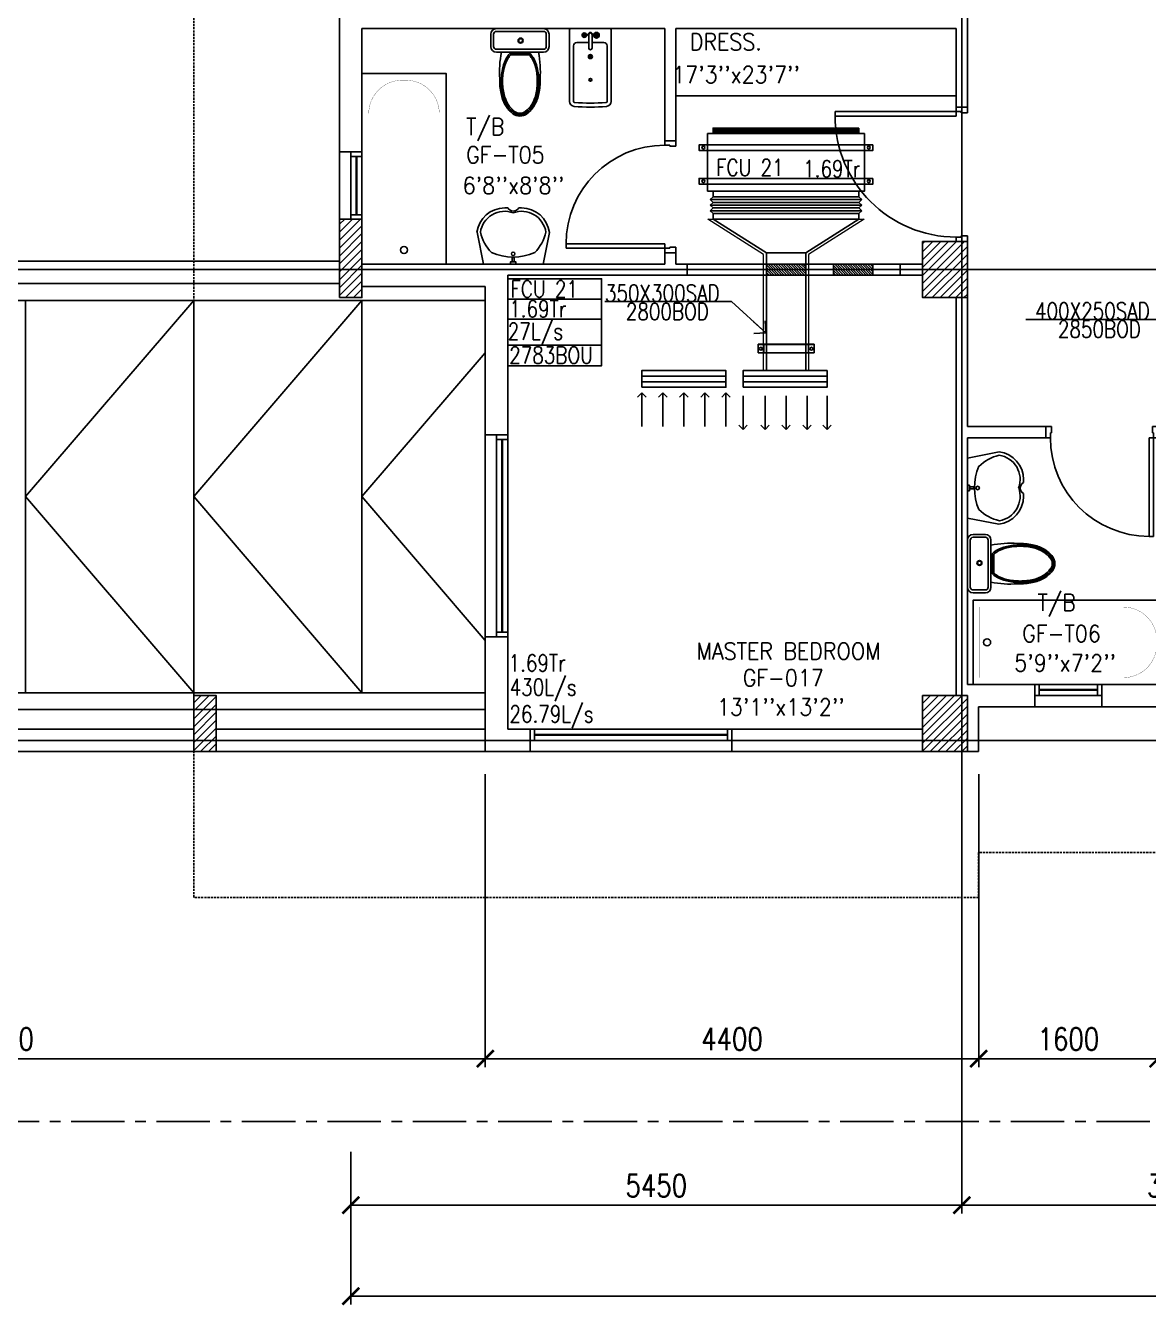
# Model space of a CAD drawing. Header units: millimetres. Extents: x 0 to 91840, y -5689 to 55688.
# Drawn here: x 22722 to 32736, y 5285 to 16702 of the extents above; entities that cross this region are included whole.
import ezdxf

# ---------------------------------------------------------------- set-up
doc = ezdxf.new("R2010")
doc.units = ezdxf.units.MM
doc.linetypes.add('CENTER', pattern=[50.8, 31.75, -6.35, 6.35, -6.35])
doc.linetypes.add('DASHED2', pattern=[9.525, 6.35, -3.175])
for name, color, linetype in [('A-ANNO-DIMS', 1, 'Continuous'), ('A-ANNO-TEXT', 8, 'Continuous'), ('A-AREA', 8, 'CENTER'), ('A-DOOR', 4, 'Continuous'), ('A-FLOR-OVHD', 4, 'DASHED2'), ('A-FLOR-PFIX', 8, 'Continuous'), ('A-FLOR-SPCL', 8, 'Continuous'), ('A-GLAZ', 5, 'Continuous'), ('A-GRID', 253, 'CENTER'), ('A-WALL-FULL', 8, 'Continuous'), ('AC-FD', 1, 'Continuous'), ('AC-SAD', 3, 'Continuous'), ('AC-SAD TEXT', 3, 'Continuous'), ('AC-WALL OPENING', 1, 'Continuous'), ('FCU-AC', 160, 'Continuous'), ('HATCH', 251, 'Continuous'), ('L-WALK', 8, 'Continuous'), ('M-HANGER', 30, 'Continuous'), ('RETURN GRILL RIGHT', 1, 'Continuous'), ('S-COL- HACT.', 9, 'Continuous'), ('S-COL.', 8, 'Continuous'), ('SUPPLY GRILL RIGHT', 3, 'Continuous')]:
    doc.layers.add(name, color=color, linetype=linetype)
doc.layers.add('INSULATION', color=1, linetype='Continuous', lineweight=5)
doc.styles.add('ROMANS', font='romans.shx', dxfattribs={"width": 0.8})
doc.styles.add('SIMPLEX', font='simplex.shx', dxfattribs={"width": 0.8})
doc.dimstyles.new('100 of DIM2', dxfattribs={"dimscale": 0, "dimtxt": 200, "dimasz": 150, "dimexe": 75, "dimexo": 200, "dimgap": 75, "dimtad": 1, "dimdec": 0, "dimrnd": 5, "dimzin": 0, "dimdsep": 46, "dimtxsty": 'ROMANS', "dimblk": 'ARCHTICK', "dimcen": 100, "dimclrd": 94, "dimclre": 94, "dimclrt": 2, "dimadec": 0, "dimazin": 0, "dimtfac": 1, "dimtdec": 0, "dimtofl": 0, "dimtmove": 2, "dimatfit": 3, "dimldrblk": 'OPEN90', "dimfxl": 75, "dimtolj": 1, "dimtzin": 0, "dimarcsym": 0})
pattern_1 = [(45, (1147577.044, 409937.22), (-35.355339, 35.355339), [])]

# ---------------------------------------------------------------- blocks, each defined once
blk = doc.blocks.new('BIDET-1')
for p, q in [((175, 0), (-175, 0)), ((-185, -10), (-185, -649)), ((-39, -59), (-69, -59)), ((-54, -44), (-54, -74)), ((-15, -54), (-15, -174)), ((15, -54), (15, -174)), ((39, -59), (69, -59)), ((54, -44), (54, -74)), ((185, -10), (185, -649)), ((-150, -155), (-150, -649)), ((-15, -125), (-120, -125)), ((120, -125), (15, -125)), ((150, -155), (150, -649)), ((12, -250), (-12, -250)), ((-9, -259), (9, -241)), ((-9, -241), (9, -259)), ((0, -238), (0, -262))]:
    blk.add_line(p, q)
for centre, radius in [((-54, -59), 25), ((-54, -59), 20), ((-54, -59), 15.2), ((-54, -59), 10.2), ((54, -59), 20), ((54, -59), 15.2), ((54, -59), 10.2), ((0, -250), 17.5), ((0, -250), 12.5), ((0, -457), 12.5), ((0, -457), 10)]:
    blk.add_circle(centre, radius)
for centre, radius, start, end in [((-175, -10), 10, 90, 180), ((175, -10), 10, 0, 90), ((0, -54), 20, 318.5904, 221.4096), ((0, -54), 15, 0, 180), ((-120, -155), 30, 90, 180), ((0, -174), 15, 180, 0), ((120, -155), 30, 0, 90), ((-140, -649), 45, 180, 265.2062), ((-140, -649), 10, 180, 265.2062), ((0, 1020), 1685, 265.2062, 274.7938), ((140, -649), 10, 274.7938, 0), ((140, -649), 45, 274.7938, 0), ((0, 1020), 1720, 265.2062, 274.7938)]:
    blk.add_arc(centre, radius, start, end)
blk = doc.blocks.new('D-100-R1')
for p, q in [((-80, 980), (-80, 100)), ((-80, 980), (-40, 980)), ((-40, 980), (-40, 55)), ((-1000, 100), (-1000, 0)), ((-1000, 100), (-960, 100)), ((-960, 100), (-960, 55)), ((-960, 55), (-950, 55)), ((-950, 55), (-950, 0)), ((-80, 100), (0, 100)), ((-50, 55), (-50, 0)), ((-50, 55), (-40, 55)), ((-50, 0), (0, 0)), ((0, 100), (0, 0)), ((-1000, 0), (-950, 0))]:
    blk.add_line(p, q)
at = {"linetype": 'Continuous'}
blk.add_arc((-80, 100), 880, 90, 180, dxfattribs=at)
blk = doc.blocks.new('D-120-R1')
for p, q in [((-80, 1180), (-40, 1180)), ((-80, 1180), (-80, 100)), ((-40, 1180), (-40, 55)), ((-1200, 100), (-1160, 100)), ((-1200, 100), (-1200, 0)), ((-1160, 100), (-1160, 55)), ((-1160, 55), (-1150, 55)), ((-1150, 55), (-1150, 0)), ((-80, 100), (0, 100)), ((-50, 55), (-40, 55)), ((-50, 55), (-50, 0)), ((-50, 0), (0, 0)), ((0, 100), (0, 0)), ((-1200, 0), (-1150, 0))]:
    blk.add_line(p, q)
at = {"linetype": 'Continuous'}
blk.add_arc((-80, 100), 1080, 90, 180, dxfattribs=at)
blk = doc.blocks.new('WC-1')
for p, q in [((-210, 0), (210, 0)), ((-260, -160), (-260, -50)), ((-235, -160), (-235, -50)), ((-210, -25), (210, -25)), ((235, -50), (235, -160)), ((260, -50), (260, -160)), ((210, -185), (-210, -185)), ((210, -210), (-210, -210)), ((91, -223), (-91, -223)), ((86, -235), (-86, -235))]:
    blk.add_line(p, q)
for radius in [22.1, 17.1]:
    blk.add_circle((-6, -107), radius)
for centre, radius, start, end in [((-210, -50), 50, 90, 180), ((-210, -50), 25, 90, 180), ((210, -50), 50, 360, 90), ((210, -50), 25, 360, 90), ((-210, -160), 50, 180, 270), ((-210, -160), 25, 180, 270), ((722, -383), 904, 168.9529, 184.0632), ((69, -365), 214, 138.4152, 149.8586), ((-69, -365), 214, 30.1414, 41.5848), ((210, -160), 25, 270, 360), ((210, -160), 50, 270, 360), ((178, -428), 341, 149.8586, 166.4766), ((178, -428), 328, 149.8586, 166.4766), ((69, -365), 201, 139.9943, 149.8586), ((-69, -365), 201, 30.1414, 40.0057), ((-178, -428), 328, 13.5234, 30.1414), ((-178, -428), 341, 13.5234, 30.1414), ((352, -470), 532, 177.5541, 180), ((352, -470), 520, 166.4766, 180), ((352, -470), 507, 166.4766, 180), ((-352, -470), 507, 360, 13.5234), ((-352, -470), 520, 360, 13.5234), ((-352, -470), 532, 360, 2.4459), ((352, -470), 532, 180, 193.5234), ((352, -470), 520, 180, 193.5234), ((352, -470), 507, 180, 193.5234), ((-352, -470), 507, 346.4766, 360), ((-352, -470), 520, 346.4766, 360), ((-352, -470), 532, 346.4766, 360), ((178, -512), 353, 193.5234, 210.1414), ((178, -512), 341, 193.5234, 210.1414), ((178, -512), 328, 193.5234, 210.1414), ((69, -575), 214, 210.1414, 234.4972), ((69, -575), 201, 210.1414, 234.4972), ((-69, -575), 201, 305.5028, 329.8586), ((-69, -575), 214, 305.5028, 329.8586), ((-178, -512), 328, 329.8586, 346.4766), ((-178, -512), 341, 329.8586, 346.4766), ((-178, -512), 353, 329.8586, 346.4766), ((69, -575), 226, 210.1414, 234.4972), ((0, -672), 108, 234.4972, 270), ((0, -672), 95.9, 234.4972, 270), ((0, -672), 83.4, 234.4972, 270), ((0, -672), 83.4, 270, 305.5028), ((0, -672), 95.9, 270, 305.5028), ((0, -672), 108, 270, 305.5028), ((-69, -575), 226, 305.5028, 329.8586)]:
    blk.add_arc(centre, radius, start, end)
at = {"linetype": 'Continuous', "ltscale": 50}
blk.add_arc((-722, -383), 904, 355.9368, 11.0471, dxfattribs=at)
blk = doc.blocks.new('LAV-4')
for p, q in [((-266, 0), (-322, -283)), ((-266, 0), (268, 0)), ((268, 0), (324, -280)), ((-48, -500), (-75, -500)), ((75, -500), (50, -500))]:
    blk.add_line(p, q)
for points in [[(-25, 0), (-25, -18), (25, -18), (25, 0)], [(-9, -20), (-9, -57), (8, -57), (8, -20)]]:
    blk.add_lwpolyline(points, close=True)
blk.add_circle((0, -91), 15.4)
for centre, radius, start, end in [((74, -366), 375, 135.3333, 167.1432), ((0, -539), 477, 66.1261, 113.874), ((-74, -366), 375, 12.5199, 44.6667), ((-75, -250), 250, 187.6784, 270), ((-75, -250), 220, 188.5814, 289.9523), ((75, -250), 220, 250.0878, 350.8515), ((75, -250), 250, 270, 353.0121), ((1, -527), 55.9, 28.7827, 151.2173), ((50, -499), 0, 238.1883, 0)]:
    blk.add_arc(centre, radius, start, end)
blk = doc.blocks.new('BT-2')
blk.add_lwpolyline([(0, 750), (1700, 750), (1700, 0), (0, 0)], close=True)
at = {"const_width": 2}
blk.add_lwpolyline([(60, 690), (1340, 690, -0.414214), (1640, 390), (1640, 360, -0.414214), (1340, 60), (60, 60)], format="xyb", close=True, dxfattribs=at)
blk.add_circle((125, 375), 31.9)
blk = doc.blocks.new('W-180')
for p, q in [((1800, 100), (0, 100)), ((1800, 0), (0, 0)), ((40, 0), (40, 100)), ((1760, 100), (1760, 0))]:
    blk.add_line(p, q)
at = {"linetype": 'Continuous'}
for p, q in [((1760, 53), (40, 53)), ((1760, 47), (40, 47))]:
    blk.add_line(p, q, dxfattribs=at)
blk = doc.blocks.new('W-60')
for p, q in [((600, 100), (0, 100)), ((600, 0), (0, 0)), ((40, 0), (40, 100)), ((560, 100), (560, 0))]:
    blk.add_line(p, q)
at = {"linetype": 'Continuous'}
for p, q in [((560, 53), (40, 53)), ((560, 47), (40, 47))]:
    blk.add_line(p, q, dxfattribs=at)
blk = doc.blocks.new('_ArchTick')
at = {"color": 0, "linetype": 'ByBlock', "const_width": 0.15}
blk.add_lwpolyline([(-0.5, -0.5), (0.5, 0.5)], dxfattribs=at)
blk = doc.blocks.new('*D175')
at = {"layer": 'A-ANNO-DIMS', "color": 94, "lineweight": -2, "ltscale": 3, "transparency": 16777216}
for p, q in [((25622, 6654), (25622, 6104)), ((31072, 6654), (31072, 6104)), ((25622, 6179), (31072, 6179))]:
    blk.add_line(p, q, dxfattribs=at)
at = {"layer": 'Defpoints', "color": 0, "ltscale": 3, "transparency": 16777216}
for p in [(25622, 6854), (31072, 6854), (31072, 6179)]:
    blk.add_point(p, dxfattribs=at)
at = {"layer": 'A-ANNO-DIMS', "color": 94, "lineweight": -2, "ltscale": 3, "transparency": 16777216, "xscale": 150, "yscale": 150, "zscale": 150, "rotation": 180}
blk.add_blockref('_ArchTick', (25622, 6179), dxfattribs=at)
at = {"layer": 'A-ANNO-DIMS', "color": 94, "lineweight": -2, "ltscale": 3, "transparency": 16777216, "xscale": 150, "yscale": 150, "zscale": 150}
blk.add_blockref('_ArchTick', (31072, 6179), dxfattribs=at)
at = {"layer": 'A-ANNO-DIMS', "color": 2, "ltscale": 3, "transparency": 16777216, "insert": (28347, 6354), "char_height": 200, "attachment_point": 5, "style": 'ROMANS'}
blk.add_mtext('\\A1;5450', dxfattribs=at)
blk = doc.blocks.new('_Open90')
at = {"color": 0, "linetype": 'ByBlock', "lineweight": -2}
for p, q in [((0, 0), (-1, 0)), ((-0.5, 0.5), (0, 0)), ((0, 0), (-0.5, -0.5))]:
    blk.add_line(p, q, dxfattribs=at)
blk = doc.blocks.new('*D176')
at = {"layer": 'A-ANNO-DIMS', "color": 94, "lineweight": -2, "ltscale": 3, "transparency": 16777216}
for p, q in [((31072, 6654), (31072, 6104)), ((34922, 6379), (34922, 6254)), ((31072, 6179), (34922, 6179))]:
    blk.add_line(p, q, dxfattribs=at)
at = {"layer": 'Defpoints', "color": 0, "ltscale": 3, "transparency": 16777216}
for p in [(31072, 6854), (34922, 6179), (34922, 6179)]:
    blk.add_point(p, dxfattribs=at)
at = {"layer": 'A-ANNO-DIMS', "color": 94, "lineweight": -2, "ltscale": 3, "transparency": 16777216, "xscale": 150, "yscale": 150, "zscale": 150, "rotation": 180}
blk.add_blockref('_ArchTick', (31072, 6179), dxfattribs=at)
at = {"layer": 'A-ANNO-DIMS', "color": 94, "lineweight": -2, "ltscale": 3, "transparency": 16777216, "xscale": 150, "yscale": 150, "zscale": 150}
blk.add_blockref('_ArchTick', (34922, 6179), dxfattribs=at)
at = {"layer": 'A-ANNO-DIMS', "color": 2, "ltscale": 3, "transparency": 16777216, "insert": (32997, 6354), "char_height": 200, "attachment_point": 5, "style": 'ROMANS'}
blk.add_mtext('\\A1;3850', dxfattribs=at)
blk = doc.blocks.new('*D180')
at = {"layer": 'A-ANNO-DIMS', "color": 94, "lineweight": -2, "ltscale": 3, "transparency": 16777216}
for p, q in [((25622, 6519), (25622, 5293)), ((51122, 6519), (51122, 5293)), ((25622, 5368), (51122, 5368))]:
    blk.add_line(p, q, dxfattribs=at)
at = {"layer": 'Defpoints', "color": 0, "ltscale": 3, "transparency": 16777216}
for p in [(25622, 6719), (51122, 6719), (51122, 5368)]:
    blk.add_point(p, dxfattribs=at)
at = {"layer": 'A-ANNO-DIMS', "color": 94, "lineweight": -2, "ltscale": 3, "transparency": 16777216, "xscale": 150, "yscale": 150, "zscale": 150, "rotation": 180}
blk.add_blockref('_ArchTick', (25622, 5368), dxfattribs=at)
at = {"layer": 'A-ANNO-DIMS', "color": 94, "lineweight": -2, "ltscale": 3, "transparency": 16777216, "xscale": 150, "yscale": 150, "zscale": 150}
blk.add_blockref('_ArchTick', (51122, 5368), dxfattribs=at)
at = {"layer": 'A-ANNO-DIMS', "color": 2, "ltscale": 3, "transparency": 16777216, "insert": (38372, 5543), "char_height": 200, "attachment_point": 5, "style": 'ROMANS'}
blk.add_mtext('\\A1;25500', dxfattribs=at)
blk = doc.blocks.new('*D187')
at = {"layer": 'A-ANNO-DIMS', "color": 94, "linetype": 'Continuous', "lineweight": -2, "ltscale": 3, "transparency": 16777216}
for p, q in [((31222, 10025), (31222, 7411)), ((32822, 10025), (32822, 7411)), ((32822, 7486), (31222, 7486))]:
    blk.add_line(p, q, dxfattribs=at)
at = {"layer": 'Defpoints', "color": 0, "linetype": 'Continuous', "ltscale": 3, "transparency": 16777216}
for p in [(31222, 10225), (32822, 10225), (31222, 7486)]:
    blk.add_point(p, dxfattribs=at)
at = {"layer": 'A-ANNO-DIMS', "color": 94, "linetype": 'Continuous', "lineweight": -2, "ltscale": 3, "transparency": 16777216, "xscale": 150, "yscale": 150, "zscale": 150, "rotation": 180}
blk.add_blockref('_ArchTick', (31222, 7486), dxfattribs=at)
at = {"layer": 'A-ANNO-DIMS', "color": 94, "linetype": 'Continuous', "lineweight": -2, "ltscale": 3, "transparency": 16777216, "xscale": 150, "yscale": 150, "zscale": 150}
blk.add_blockref('_ArchTick', (32822, 7486), dxfattribs=at)
at = {"layer": 'A-ANNO-DIMS', "color": 2, "linetype": 'Continuous', "ltscale": 3, "transparency": 16777216, "insert": (32022, 7661), "char_height": 200, "attachment_point": 5, "style": 'ROMANS'}
blk.add_mtext('\\A1;1600', dxfattribs=at)
blk = doc.blocks.new('*D188')
at = {"layer": 'A-ANNO-DIMS', "color": 94, "linetype": 'Continuous', "lineweight": -2, "ltscale": 3, "transparency": 16777216}
for p, q in [((26822, 10025), (26822, 7411)), ((31222, 10025), (31222, 7411)), ((31222, 7486), (26822, 7486))]:
    blk.add_line(p, q, dxfattribs=at)
at = {"layer": 'Defpoints', "color": 0, "linetype": 'Continuous', "ltscale": 3, "transparency": 16777216}
for p in [(26822, 10225), (31222, 10225), (26822, 7486)]:
    blk.add_point(p, dxfattribs=at)
at = {"layer": 'A-ANNO-DIMS', "color": 94, "linetype": 'Continuous', "lineweight": -2, "ltscale": 3, "transparency": 16777216, "xscale": 150, "yscale": 150, "zscale": 150, "rotation": 180}
blk.add_blockref('_ArchTick', (26822, 7486), dxfattribs=at)
at = {"layer": 'A-ANNO-DIMS', "color": 94, "linetype": 'Continuous', "lineweight": -2, "ltscale": 3, "transparency": 16777216, "xscale": 150, "yscale": 150, "zscale": 150}
blk.add_blockref('_ArchTick', (31222, 7486), dxfattribs=at)
at = {"layer": 'A-ANNO-DIMS', "color": 2, "linetype": 'Continuous', "ltscale": 3, "transparency": 16777216, "insert": (29022, 7661), "char_height": 200, "attachment_point": 5, "style": 'ROMANS'}
blk.add_mtext('\\A1;4400', dxfattribs=at)
blk = doc.blocks.new('*D189')
at = {"layer": 'A-ANNO-DIMS', "color": 94, "linetype": 'Continuous', "lineweight": -2, "ltscale": 3, "transparency": 16777216}
for p, q in [((18222, 10025), (18222, 7411)), ((26822, 10025), (26822, 7411)), ((26822, 7486), (18222, 7486))]:
    blk.add_line(p, q, dxfattribs=at)
at = {"layer": 'Defpoints', "color": 0, "linetype": 'Continuous', "ltscale": 3, "transparency": 16777216}
for p in [(18222, 10225), (26822, 10225), (18222, 7486)]:
    blk.add_point(p, dxfattribs=at)
at = {"layer": 'A-ANNO-DIMS', "color": 94, "linetype": 'Continuous', "lineweight": -2, "ltscale": 3, "transparency": 16777216, "xscale": 150, "yscale": 150, "zscale": 150, "rotation": 180}
blk.add_blockref('_ArchTick', (18222, 7486), dxfattribs=at)
at = {"layer": 'A-ANNO-DIMS', "color": 94, "linetype": 'Continuous', "lineweight": -2, "ltscale": 3, "transparency": 16777216, "xscale": 150, "yscale": 150, "zscale": 150}
blk.add_blockref('_ArchTick', (26822, 7486), dxfattribs=at)
at = {"layer": 'A-ANNO-DIMS', "color": 2, "linetype": 'Continuous', "ltscale": 3, "transparency": 16777216, "insert": (22522, 7661), "char_height": 200, "attachment_point": 5, "style": 'ROMANS'}
blk.add_mtext('\\A1;8600', dxfattribs=at)
blk = doc.blocks.new('fcu 2 tr')
h = blk.add_hatch()
h.set_pattern_fill('NET', color=3)
h.paths.add_polyline_path([(80954, -1588493), (79654, -1588493), (79654, -1588543), (80954, -1588543)])
at = {"layer": 'FCU-AC'}
for p, q in [((79654, -1587780), (79629, -1587805)), ((80979, -1587805), (79629, -1587805)), ((79654, -1587830), (79629, -1587805)), ((80954, -1587780), (79654, -1587780)), ((80954, -1587780), (80979, -1587805)), ((80954, -1587830), (80979, -1587805)), ((79654, -1587830), (79629, -1587855)), ((80979, -1587855), (79629, -1587855)), ((79654, -1587880), (79629, -1587855)), ((79654, -1587880), (79629, -1587905)), ((80979, -1587905), (79629, -1587905)), ((79654, -1587930), (79629, -1587905)), ((80954, -1587830), (79654, -1587830)), ((80954, -1587830), (79654, -1587830)), ((80954, -1587880), (79654, -1587880)), ((80954, -1587880), (79654, -1587880)), ((80954, -1587830), (80979, -1587855)), ((80954, -1587880), (80979, -1587855)), ((80954, -1587880), (80979, -1587905)), ((80954, -1587930), (80979, -1587905))]:
    blk.add_line(p, q, dxfattribs=at)
at = {"layer": 'FCU-AC', "color": 1}
for p, q in [((80954, -1587730), (79654, -1587730)), ((79654, -1587730), (79654, -1587780)), ((79654, -1587780), (80954, -1587780)), ((80954, -1587780), (80954, -1587730)), ((80954, -1587930), (79654, -1587930)), ((79654, -1587930), (79654, -1587980)), ((79654, -1587980), (80954, -1587980)), ((80954, -1587980), (80954, -1587930))]:
    blk.add_line(p, q, dxfattribs=at)
at = {"layer": 'FCU-AC'}
blk.add_lwpolyline([(79604, -1588493), (81004, -1588493), (81004, -1587980), (79604, -1587980)], close=True, dxfattribs=at)
at = {"layer": 'FCU-AC', "color": 6}
for points in [[(79529, -1588093), (81079, -1588093), (81079, -1588043), (79529, -1588043)], [(79529, -1588393), (81079, -1588393), (81079, -1588343), (79529, -1588343)]]:
    blk.add_lwpolyline(points, close=True, dxfattribs=at)
at = {"layer": 'FCU-AC', "color": 3}
blk.add_lwpolyline([(79654, -1588543), (80954, -1588543), (80954, -1588493), (79654, -1588493)], close=True, dxfattribs=at)
at = {"layer": 'FCU-AC', "color": 6}
for centre in [(79566, -1588068), (81041, -1588068), (79566, -1588368), (81041, -1588368)]:
    blk.add_circle(centre, 12.5, dxfattribs=at)
blk = doc.blocks.new('*U77')
at = {"linetype": 'Continuous'}
for p, q in [((-38, -231), (-38, 269)), ((42, 269), (-38, 269)), ((37, -231), (37, 269)), ((42, -231), (42, 269)), ((42, 219), (-38, 219)), ((42, -181), (-38, -181)), ((42, -231), (-38, -231))]:
    blk.add_line(p, q, dxfattribs=at)
for centre in [(0, 244), (0, -206)]:
    blk.add_circle(centre, 12.5, dxfattribs=at)
blk = doc.blocks.new('SUPPLY GRILL RIGHT')
at = {"layer": 'SUPPLY GRILL RIGHT'}
for p, q in [((375, 25), (-375, 25)), ((375, -25), (375, 25)), ((375, -25), (-375, -25)), ((375, -75), (375, -25))]:
    blk.add_line(p, q, dxfattribs=at)
blk.add_lwpolyline([(-375, -75), (375, -75), (375, 75), (-375, 75)], close=True, dxfattribs=at)
for points in [[(-375, -450), (-375, -150)], [(-178.5, -450), (-178.5, -150)], [(9, -450), (9, -150)], [(196.5, -450), (196.5, -150)], [(375, -450), (375, -150)]]:
    blk.add_leader(points, dimstyle='100 of DIM2', override={"dimscale": 1, "dimasz": 75, "dimtad": 0, "dimclrd": 0, "dimfxl": 0.2}, dxfattribs=at)
blk = doc.blocks.new('RETURN GRILL RIGHT')
at = {"layer": 'RETURN GRILL RIGHT'}
for p, q in [((375, 25), (-375, 25)), ((375, -25), (-375, -25))]:
    blk.add_line(p, q, dxfattribs=at)
blk.add_lwpolyline([(-375, -75), (375, -75), (375, 75), (-375, 75)], close=True, dxfattribs=at)
for points in [[(-375, -125), (-375, -425)], [(-187.5, -125), (-187.5, -425)], [(0, -125), (0, -425)], [(187.5, -125), (187.5, -425)], [(375, -125), (375, -425)]]:
    blk.add_leader(points, dimstyle='100 of DIM2', override={"dimscale": 1, "dimasz": 75, "dimtad": 0, "dimclrd": 0, "dimfxl": 0.2}, dxfattribs=at)

msp = doc.modelspace()

# ---------------------------------------------------------------- hatches: boundary and pattern name
at = {"layer": 'AC-FD', "linetype": 'ByBlock'}
h = msp.add_hatch(dxfattribs=at)
h.set_pattern_fill('ANSI31', color=256, scale=5, angle=90, style=0)
h.set_pattern_definition([(135, (-1562105.88, -47464.766), (-11.22532015, -11.22532015), [])])
h.paths.add_polyline_path([(29679.18, 14475.22), (29679.18, 14575.22), (29329.18, 14575.23), (29329.18, 14475.23)])
at = {"layer": 'AC-WALL OPENING', "linetype": 'ByBlock'}
h = msp.add_hatch(dxfattribs=at)
h.set_pattern_fill('ANSI31', color=256, scale=5, angle=-90, style=0)
h.set_pattern_definition([(315, (1621578.17, 76515.234), (11.22532015, 11.22532015), [])])
h.paths.add_polyline_path([(29928.17, 14575.23), (29928.17, 14475.23), (30278.17, 14475.23), (30278.17, 14575.23)])
at = {"layer": 'S-COL- HACT.', "linetype": 'Continuous', "ltscale": 3}
h = msp.add_hatch(dxfattribs=at)
h.set_pattern_fill('ANSI31', color=256, scale=400, style=0)
h.set_pattern_definition(pattern_1)
h.paths.add_polyline_path([(25521.86, 14275.23), (25521.86, 14975.23), (25721.86, 14975.23), (25721.86, 14275.23)])
h = msp.add_hatch(dxfattribs=at)
h.set_pattern_fill('ANSI31', color=256, scale=400, style=0)
h.set_pattern_definition(pattern_1)
h.paths.add_polyline_path([(31121.86, 14775.23), (31121.86, 14275.23), (30721.86, 14275.23), (30721.86, 14775.23)])
h = msp.add_hatch(dxfattribs=at)
h.set_pattern_fill('ANSI31', color=256, scale=400, style=0)
h.set_pattern_definition(pattern_1)
h.paths.add_polyline_path([(24421.86, 10725.23), (24421.86, 10225.23), (24221.86, 10225.23), (24221.86, 10725.23)])
h = msp.add_hatch(dxfattribs=at)
h.set_pattern_fill('ANSI31', color=256, scale=400, style=0)
h.set_pattern_definition(pattern_1)
h.paths.add_polyline_path([(31121.86, 10725.23), (31121.86, 10225.23), (30721.86, 10225.23), (30721.86, 10725.23)])

# ---------------------------------------------------------------- linework, layer by layer
at = {"layer": 'A-AREA', "linetype": 'Continuous', "ltscale": 3}
for p, q in [((18221.86, 14600.23), (25521.86, 14600.23)), ((25521.86, 14400.23), (18221.86, 14400.23)), ((24221.86, 10425.23), (18221.86, 10425.23)), ((26821.86, 10425.23), (24421.86, 10425.23)), ((18221.86, 10225.23), (26821.86, 10225.23))]:
    msp.add_line(p, q, dxfattribs=at)
at = {"layer": 'A-AREA', "ltscale": 15}
msp.add_line((53321.86, 6925.23), (18221.86, 6925.23), dxfattribs=at)
at = {"layer": 'A-FLOR-OVHD', "linetype": 'Continuous', "ltscale": 3}
for p, q in [((30521.86, 14575.23), (28621.86, 14575.23)), ((28621.86, 14475.23), (30521.86, 14475.23))]:
    msp.add_line(p, q, dxfattribs=at)
at = {"layer": 'A-FLOR-OVHD', "ltscale": 3}
msp.add_lwpolyline([(51221.86, 10225.23), (51221.86, 8925.23), (38421.86, 8925.23), (38421.86, 10225.23), (37121.86, 10225.23), (37121.86, 8925.23), (32821.86, 8925.23), (32821.86, 9325.23), (31221.86, 9325.23), (31221.86, 8925.23), (24221.86, 8925.23), (24221.86, 18575.23), (23221.86, 18575.23), (23221.86, 23075.23)], dxfattribs=at)
msp.add_lwpolyline([(51221.86, 10225.23), (51221.86, 8925.23), (38421.86, 8925.23), (38421.86, 10225.23), (37121.86, 10225.23), (37121.86, 8925.23), (32821.86, 8925.23), (32821.86, 9325.23), (31221.86, 9325.23), (31221.86, 8925.23), (24221.86, 8925.23), (24221.86, 18575.23), (23221.86, 18575.23), (23221.86, 23075.23)], dxfattribs=at)
at = {"layer": 'A-FLOR-SPCL', "ltscale": 3}
msp.add_line((28521.86, 16075.23), (31021.86, 16075.23), dxfattribs=at)
at = {"layer": 'A-GLAZ', "ltscale": 3}
for p, q in [((25521.86, 14975.23), (25521.86, 15575.23)), ((26821.86, 11250.23), (26821.86, 13050.23)), ((32321.86, 10625.23), (31721.86, 10625.23)), ((29021.86, 10225.23), (27221.86, 10225.23))]:
    msp.add_line(p, q, dxfattribs=at)
at = {"layer": 'A-GRID', "ltscale": 0.1}
for p, q in [((31071.86, 54351.25), (31071.86, 6216.89)), ((13764.65, 14525.23), (57304.24, 14525.23)), ((13764.65, 10325.23), (57304.24, 10325.23))]:
    msp.add_line(p, q, dxfattribs=at)
at = {"layer": 'A-WALL-FULL', "ltscale": 3}
for p, q in [((25521.86, 16575.23), (25521.86, 17825.23)), ((31121.86, 15975.23), (31121.86, 17885.23)), ((25721.86, 16675.23), (28421.86, 16675.23)), ((25721.86, 15575.23), (25721.86, 16675.23)), ((28421.86, 15675.23), (28421.86, 16675.23)), ((28521.86, 15675.23), (28521.86, 16675.23)), ((28521.86, 16675.23), (31021.86, 16675.23)), ((31021.86, 15975.23), (31021.86, 16675.23)), ((25521.86, 16575.23), (25521.86, 16575.23)), ((25521.86, 15575.23), (25521.86, 16575.23)), ((31021.86, 15975.23), (31121.86, 15975.23)), ((28421.86, 15675.23), (28521.86, 15675.23)), ((25721.86, 15575.23), (25521.86, 15575.23)), ((25721.86, 14975.23), (25521.86, 14975.23)), ((25521.86, 14275.23), (25521.86, 14975.23)), ((25721.86, 14675.23), (25721.86, 14975.23)), ((25721.86, 14675.23), (25721.86, 14975.23)), ((31021.86, 14775.23), (31121.86, 14775.23)), ((31121.86, 13125.23), (31121.86, 14775.23)), ((28421.86, 14675.23), (28521.86, 14675.23)), ((28421.86, 14575.23), (28421.86, 14675.23)), ((28521.86, 14575.23), (28521.86, 14675.23)), ((25721.86, 14575.23), (28421.86, 14575.23)), ((28521.86, 14575.23), (28621.86, 14575.23)), ((28621.86, 14575.23), (28621.86, 14475.23)), ((30521.86, 14575.23), (30721.86, 14575.23)), ((30521.86, 14575.23), (30521.86, 14475.23)), ((27021.86, 14475.23), (28621.86, 14475.23)), ((27021.86, 13050.23), (27021.86, 14475.23)), ((30521.86, 14475.23), (30721.86, 14475.23)), ((25721.86, 14275.23), (25521.86, 14275.23)), ((25721.86, 14375.23), (26821.86, 14375.23)), ((25721.86, 14375.23), (25721.86, 14275.23)), ((26821.86, 13050.23), (26821.86, 14375.23)), ((31021.86, 10725.23), (31021.86, 14275.23)), ((27021.86, 13050.23), (26821.86, 13050.23)), ((31121.86, 13125.23), (31821.86, 13125.23)), ((31121.86, 13025.23), (31821.86, 13025.23)), ((31121.86, 10825.23), (31121.86, 13025.23)), ((31821.86, 13025.23), (31821.86, 13125.23)), ((26821.86, 10225.23), (26821.86, 11250.23)), ((27021.86, 11250.23), (26821.86, 11250.23)), ((27021.86, 10425.23), (27021.86, 11250.23)), ((31121.86, 10825.23), (31721.86, 10825.23)), ((31721.86, 10825.23), (31721.86, 10625.23)), ((32321.86, 10825.23), (32921.86, 10825.23)), ((32321.86, 10825.23), (32321.86, 10625.23)), ((31221.86, 10225.23), (31221.86, 10625.23)), ((31221.86, 10625.23), (31721.86, 10625.23)), ((32321.86, 10625.23), (32821.86, 10625.23)), ((27021.86, 10425.23), (27221.86, 10425.23)), ((27221.86, 10425.23), (27221.86, 10225.23)), ((29021.86, 10425.23), (30721.86, 10425.23)), ((29021.86, 10425.23), (29021.86, 10225.23)), ((26821.86, 10225.23), (27221.86, 10225.23)), ((29021.86, 10225.23), (31221.86, 10225.23))]:
    msp.add_line(p, q, dxfattribs=at)
at = {"layer": 'A-WALL-FULL', "linetype": 'Continuous', "ltscale": 3}
for p, q in [((30721.86, 14575.23), (30721.86, 14775.23)), ((30721.86, 14775.23), (31121.86, 14775.23)), ((30721.86, 14475.23), (30721.86, 14275.23)), ((30721.86, 14275.23), (31021.86, 14275.23)), ((30721.86, 10425.23), (30721.86, 10725.23)), ((30721.86, 10725.23), (31021.86, 10725.23))]:
    msp.add_line(p, q, dxfattribs=at)
msp.add_lwpolyline([(24221.86, 10725.23), (24421.86, 10725.23), (24421.86, 10225.23), (24221.86, 10225.23)], close=True, dxfattribs=at)
at = {"layer": 'AC-FD', "linetype": 'ByBlock'}
msp.add_lwpolyline([(29329.18, 14475.23), (29329.18, 14575.23), (29679.18, 14575.22), (29679.18, 14475.22)], close=True, dxfattribs=at)
at = {"layer": 'AC-SAD'}
for p, q in [((29329.18, 14675.23), (28854.18, 14975.23)), ((30154.18, 14975.23), (29679.18, 14675.23)), ((29329.18, 14675.23), (29679.18, 14675.23)), ((29329.18, 13625.23), (29329.18, 14675.23)), ((29679.18, 14675.23), (29679.18, 13625.23))]:
    msp.add_line(p, q, dxfattribs=at)
at = {"layer": 'AC-SAD TEXT'}
for p, q in [((27021.86, 14260.91), (27858.96, 14260.91)), ((27021.86, 14083.24), (27858.96, 14083.24)), ((27021.86, 13852.06), (27858.96, 13852.06))]:
    msp.add_line(p, q, dxfattribs=at)
msp.add_lwpolyline([(27021.86, 13667.53), (27858.96, 13667.53), (27858.96, 14443.61), (27021.86, 14443.61)], close=True, dxfattribs=at)
at = {"layer": 'AC-WALL OPENING', "linetype": 'ByBlock'}
msp.add_lwpolyline([(30278.17, 14575.23), (30278.17, 14475.23), (29928.17, 14475.23), (29928.17, 14575.23)], close=True, dxfattribs=at)
at = {"layer": 'HATCH', "ltscale": 3}
for p, q in [((22721.86, 14250.23), (22721.86, 10750.23)), ((24221.86, 14250.23), (24221.86, 10750.23)), ((25721.86, 14250.23), (25721.86, 10750.23))]:
    msp.add_line(p, q, dxfattribs=at)
for points in [[(24221.86, 14250.23), (22721.86, 12500.23), (24221.86, 10750.23)], [(25721.86, 14250.23), (24221.86, 12500.23), (25721.86, 10750.23)], [(26821.86, 13783.57), (25721.86, 12500.23), (26821.86, 11216.9)]]:
    msp.add_lwpolyline(points, dxfattribs=at)
at = {"layer": 'INSULATION'}
for p, q in [((28807.36, 14975.23), (28854.18, 14975.23)), ((29304.18, 14661.45), (28807.36, 14975.23)), ((30201, 14975.23), (29704.18, 14661.45)), ((30154.18, 14975.23), (30201, 14975.23)), ((29304.18, 13625.23), (29304.18, 14661.45)), ((29704.18, 14661.45), (29704.18, 13625.23))]:
    msp.add_line(p, q, dxfattribs=at)
at = {"layer": 'L-WALK', "ltscale": 3}
for p, q in [((25521.86, 14400.23), (17221.86, 14400.23)), ((26821.86, 14250.23), (17221.86, 14250.23)), ((20702.17, 10750.23), (26821.86, 10750.23)), ((26821.86, 10600.23), (17221.86, 10600.23))]:
    msp.add_line(p, q, dxfattribs=at)
at = {"layer": 'S-COL.', "linetype": 'Continuous', "ltscale": 3}
for points in [[(25521.86, 14275.23), (25521.86, 14975.23), (25721.86, 14975.23), (25721.86, 14275.23)], [(31121.86, 14775.23), (31121.86, 14275.23), (30721.86, 14275.23), (30721.86, 14775.23)], [(31121.86, 14775.23), (31121.86, 14275.23), (30721.86, 14275.23), (30721.86, 14775.23)], [(31121.86, 14775.23), (31121.86, 14275.23), (30721.86, 14275.23), (30721.86, 14775.23)], [(24421.86, 10725.23), (24421.86, 10225.23), (24221.86, 10225.23), (24221.86, 10725.23)], [(31121.86, 10725.23), (31121.86, 10225.23), (30721.86, 10225.23), (30721.86, 10725.23)]]:
    msp.add_lwpolyline(points, close=True, dxfattribs=at)

# ---------------------------------------------------------------- block references
at = {"layer": 'A-DOOR', "ltscale": 3, "rotation": 90}
msp.add_blockref('D-120-R1', (31121.86, 15975.23), dxfattribs=at)
at = {"layer": 'A-DOOR', "ltscale": 3, "xscale": -1}
for p, rotation in [((28521.86, 14675.23), 90), ((32821.86, 13125.23), 180)]:
    msp.add_blockref('D-100-R1', p, dxfattribs=dict(at, rotation=rotation))
at = {"layer": 'A-FLOR-PFIX', "ltscale": 3, "xscale": -1}
for name, p in [('WC-1', (27130.73, 16675.23)), ('BIDET-1', (27758.87, 16675.23))]:
    msp.add_blockref(name, p, dxfattribs=at)
for name, p, rotation in [('BT-2', (25721.86, 14575.23), 270), ('LAV-4', (27070.23, 14575.23), 180), ('LAV-4', (31121.86, 12577.36), 90), ('WC-1', (31121.86, 11902.31), 90), ('BT-2', (31171.86, 11575.23), 180)]:
    msp.add_blockref(name, p, dxfattribs=dict(at, rotation=rotation))
at = {"layer": 'A-GLAZ', "ltscale": 3, "xscale": -1}
for name, p, rotation in [('W-60', (25721.86, 15575.23), 90), ('W-180', (27021.86, 13050.23), 90), ('W-60', (31721.86, 10825.23), 180), ('W-180', (27221.86, 10425.23), 180)]:
    msp.add_blockref(name, p, dxfattribs=dict(at, rotation=rotation))
at = {"layer": 'FCU-AC', "rotation": 180}
msp.add_blockref('fcu 2 tr', (109807.73, -1572754.75), dxfattribs=at)
at = {"layer": 'M-HANGER', "xscale": -1, "rotation": 270}
msp.add_blockref('*U77', (29485.67, 13819.48), dxfattribs=at)
at = {"layer": 'RETURN GRILL RIGHT'}
msp.add_blockref('RETURN GRILL RIGHT', (28592.66, 13550.23), dxfattribs=at)
at = {"layer": 'SUPPLY GRILL RIGHT'}
msp.add_blockref('SUPPLY GRILL RIGHT', (29495.18, 13550.23), dxfattribs=at)

# ---------------------------------------------------------------- texts
at = {"layer": 'A-ANNO-TEXT', "style": 'ROMANS', "width": 0.9}
for s, p in [('DRESS.', (28645.62, 16481.88)), ("17'3''x23'7''", (28489.02, 16189.71)), ('T/B', (26650.61, 15725.1)), ('GF-T05', (26650.61, 15474.59)), ("6'8''x8'8''", (26619.96, 15201.31)), ('T/B', (31746.49, 11480.74)), ('GF-T06', (31610.86, 11203.12)), ('MASTER BEDROOM', (28704.6, 11046.39)), ("5'9''x7'2''", (31539.61, 10941.18)), ('GF-017', (29117.77, 10808.17)), ("13'1''x13'2''", (28887.94, 10547.97))]:
    msp.add_text(s, height=150, dxfattribs=at).set_placement(p)
at = {"layer": 'AC-SAD TEXT', "style": 'SIMPLEX', "width": 0.8}
for s, p in [('FCU 21', (28880.5, 15360.45)), ('1.69Tr', (29656.6, 15349.34)), ('FCU 21', (27046.56, 14276.96)), ('350X300SAD', (27888.67, 14239.84)), ('1.69Tr', (27035.07, 14100.49)), ('2800BOD', (28075.09, 14075.83)), ('400X250SAD', (31724.52, 14080.54)), ('27L/s', (27021.86, 13899.83)), ('2850BOD', (31928.38, 13919.84)), ('2783BOU', (27035.07, 13687.42)), ('1.69Tr', (27029.62, 10941.02)), ('430L/s', (27039.03, 10724.89)), ('26.79L/s', (27036.65, 10485.69))]:
    msp.add_text(s, height=150, dxfattribs=at).set_placement(p)

# ---------------------------------------------------------------- dimensions: what is measured, and where the dimension line sits
at = {"layer": 'A-ANNO-DIMS', "linetype": 'Continuous', "ltscale": 3}
for base, p1, p2, picture, middle in [((18221.86, 7486.25), (26821.86, 10225.23), (18221.86, 10225.23), '*D189', (22521.86, 7661.25)), ((26821.86, 7486.25), (31221.86, 10225.23), (26821.86, 10225.23), '*D188', (29021.86, 7661.25)), ((31221.86, 7486.25), (32821.86, 10225.23), (31221.86, 10225.23), '*D187', (32021.86, 7661.25))]:
    dim = msp.add_linear_dim(base=base, p1=p1, p2=p2, dimstyle='100 of DIM2', override={"dimscale": 1}, dxfattribs=at)
    dim.commit()
    dim.dimension.update_dxf_attribs({"geometry": picture, "text_midpoint": middle})
at = {"layer": 'A-ANNO-DIMS', "ltscale": 3}
for base, p1, p2, picture, middle in [((31071.86, 6178.57), (25621.86, 6853.9), (31071.86, 6853.9), '*D175', (28346.86, 6353.57)), ((34921.86, 6178.57), (31071.86, 6853.9), (34921.86, 6178.57), '*D176', (32996.86, 6353.57)), ((51121.86, 5368.39), (25621.86, 6719.05), (51121.86, 6719.05), '*D180', (38371.86, 5543.39))]:
    dim = msp.add_linear_dim(base=base, p1=p1, p2=p2, dimstyle='100 of DIM2', override={"dimscale": 1}, dxfattribs=at)
    dim.commit()
    dim.dimension.update_dxf_attribs({"geometry": picture, "text_midpoint": middle})

# ---------------------------------------------------------------- leaders
at = {"layer": 'AC-SAD TEXT'}
for points in [[(29322.7, 13961.28), (29017.51, 14239.84), (27888.67, 14239.84)], [(33165.92, 13801.98), (32860.74, 14080.54), (31642.68, 14080.54)]]:
    msp.add_leader(points, dimstyle='100 of DIM2', override={"dimscale": 1, "dimtad": 0, "dimfxl": 0.2}, dxfattribs=at)

doc.saveas('drawing.dxf')
